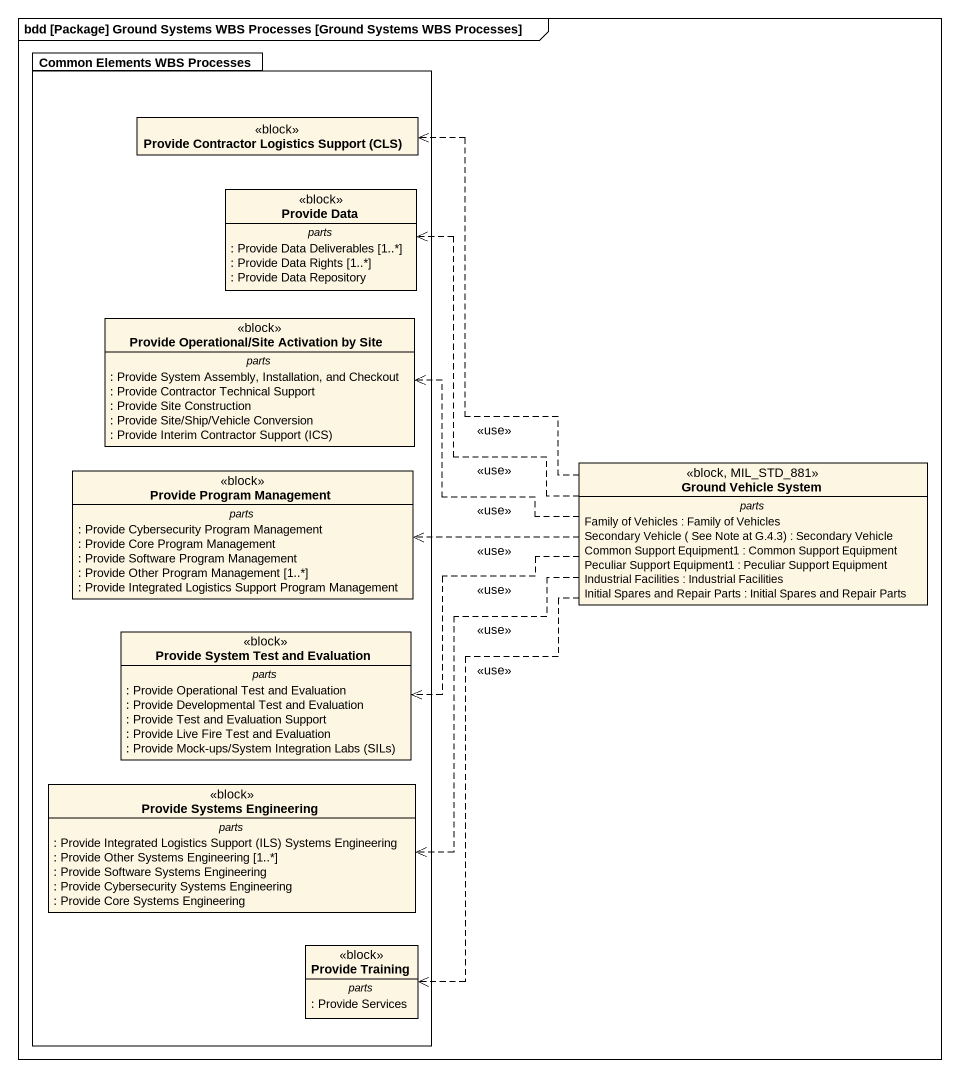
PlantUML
@startuml
mainframe bdd [Package] Ground Systems WBS Processes [Ground Systems WBS Processes]
hide circle
hide empty members
package "Common Elements WBS Processes" as Common_Elements_WBS {
  class "Provide Contractor Logistics Support (CLS)" as Provide_Contractor <<block>>
  class "Provide Data" as Provide_Data <<block>> {
    -- parts --
    : Provide Data Deliverables [1..*]
    : Provide Data Rights [1..*]
    : Provide Data Repository
  }
  class "Provide Operational/Site Activation by Site" as Provide_Operational_Site <<block>> {
    -- parts --
    : Provide System Assembly, Installation, and Checkout
    : Provide Contractor Technical Support
    : Provide Site Construction
    : Provide Site/Ship/Vehicle Conversion
    {field} : Provide Interim Contractor Support (ICS)
  }
  class "Provide Program Management" as Provide_Program_Management <<block>> {
    -- parts --
    : Provide Cybersecurity Program Management
    : Provide Core Program Management
    : Provide Software Program Management
    : Provide Other Program Management [1..*]
    : Provide Integrated Logistics Support Program Management
  }
  class "Provide System Test and Evaluation" as Provide_System_Test_and <<block>> {
    -- parts --
    : Provide Operational Test and Evaluation
    : Provide Developmental Test and Evaluation
    : Provide Test and Evaluation Support
    : Provide Live Fire Test and Evaluation
    {field} : Provide Mock-ups/System Integration Labs (SILs)
  }
  class "Provide Systems Engineering" as Provide_Systems_Engineering <<block>> {
    -- parts --
    {field} : Provide Integrated Logistics Support (ILS) Systems Engineering
    : Provide Other Systems Engineering [1..*]
    : Provide Software Systems Engineering
    : Provide Cybersecurity Systems Engineering
    : Provide Core Systems Engineering
  }
  class "Provide Training" as Provide_Training <<block>> {
    -- parts --
    : Provide Services
  }
}
class "Ground Vehicle System" as Ground_Vehicle_System <<block, MIL_STD_881>> {
  -- parts --
  Family of Vehicles : Family of Vehicles
  {field} Secondary Vehicle ( See Note at G.4.3) : Secondary Vehicle
  Common Support Equipment1 : Common Support Equipment
  Peculiar Support Equipment1 : Peculiar Support Equipment
  Industrial Facilities : Industrial Facilities
  Initial Spares and Repair Parts : Initial Spares and Repair Parts
}
Ground_Vehicle_System .up.> Provide_Contractor : <<use>>
Ground_Vehicle_System .up.> Provide_Data : <<use>>
Ground_Vehicle_System .left.> Provide_Operational_Site : <<use>>
Ground_Vehicle_System .left.> Provide_Program_Management : <<use>>
Ground_Vehicle_System .left.> Provide_System_Test_and : <<use>>
Ground_Vehicle_System ..> Provide_Systems_Engineering : <<use>>
Ground_Vehicle_System ..> Provide_Training : <<use>>
@enduml
